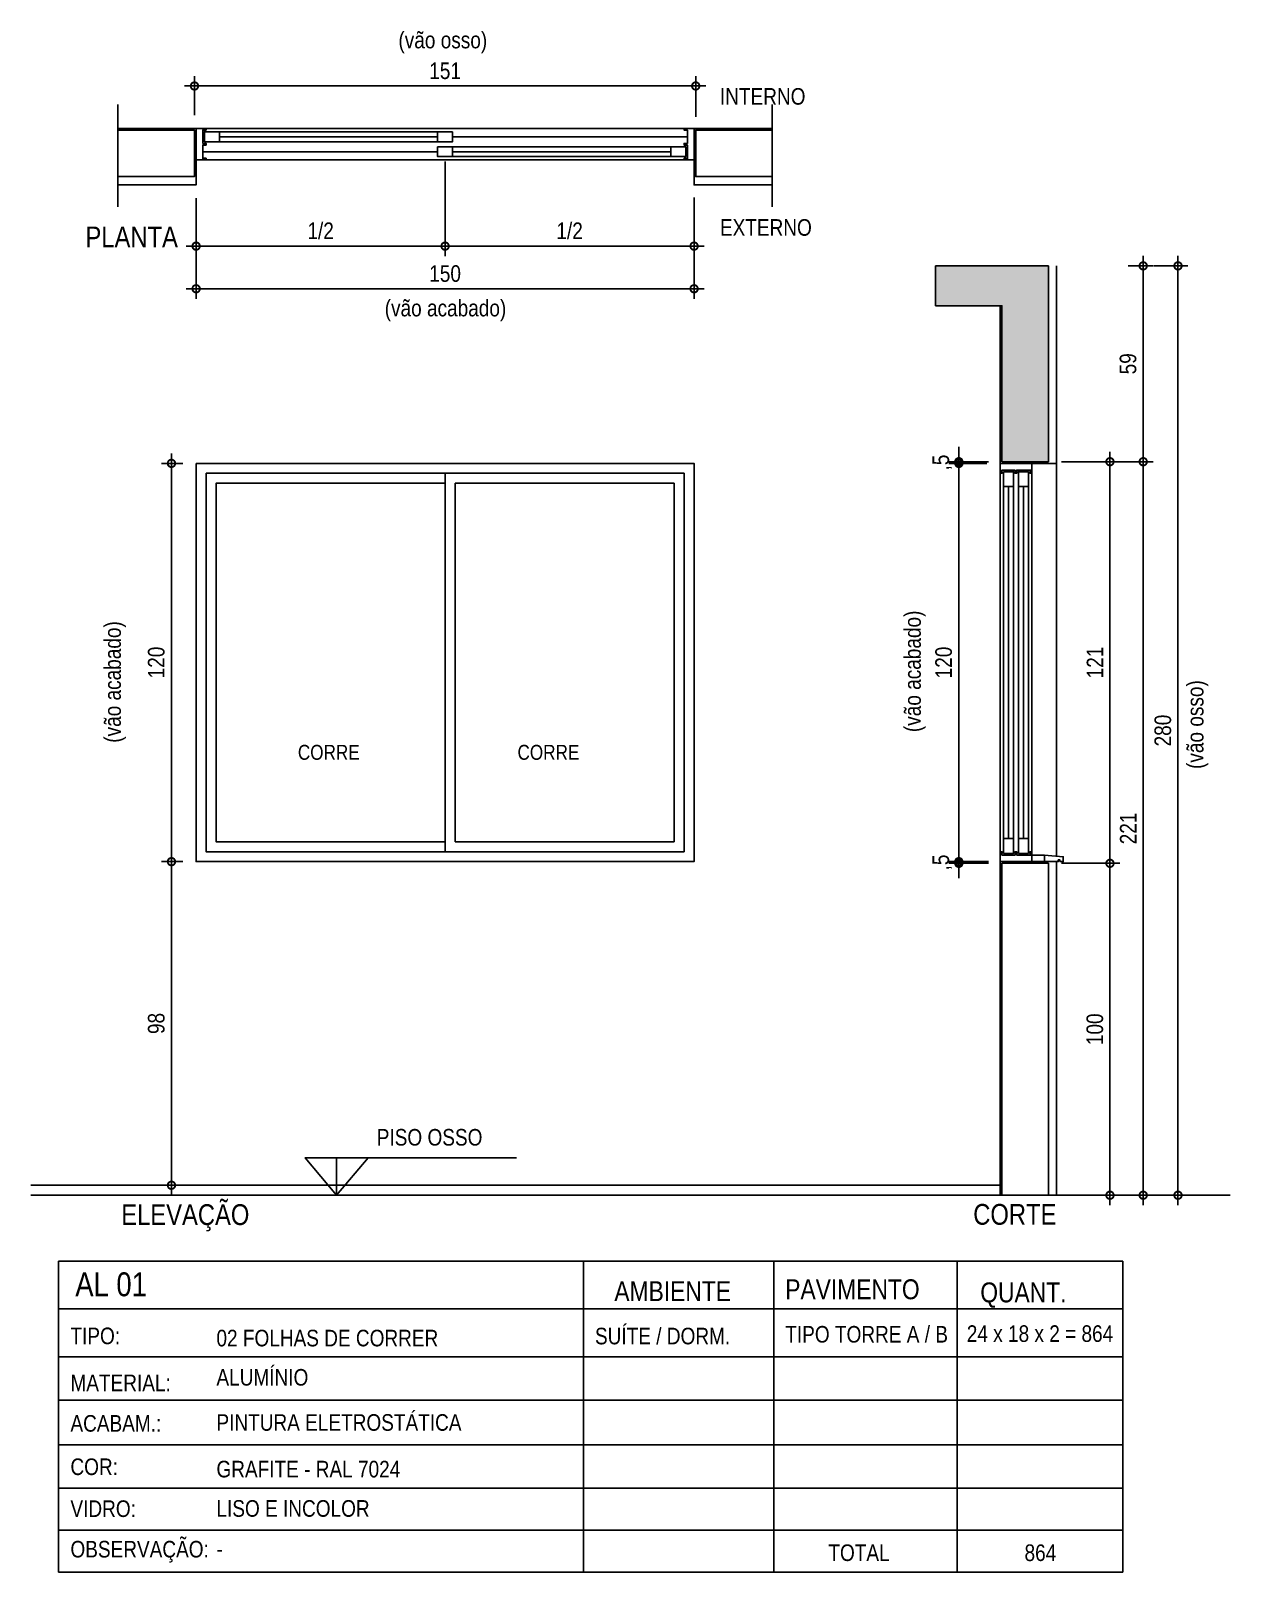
# Model space of a CAD drawing. Header units: metres. Extents: x -0.2 to 51.6, y -20.8 to 5.5.
# Drawn here: x 0 to 3.613, y 0.379 to 5.023 of the extents above; entities that cross this region are included whole.
import ezdxf

# ---------------------------------------------------------------- set-up
doc = ezdxf.new("R2010")
doc.units = ezdxf.units.M
doc.set_wipeout_variables(frame=1)
for name, color, linetype in [('ARQ-ALV ACAB', 4, 'Continuous'), ('ARQ-ALV OSSO', 5, 'Continuous'), ('ARQ-AUX', 7, 'Continuous'), ('ARQ-AUX1', 1, 'Continuous'), ('ARQ-AUX1 @ 1', 1, 'Continuous'), ('ARQ-AUX2', 2, 'Continuous'), ('ARQ-CAX', 1, 'Continuous'), ('ARQ-DIM', 2, 'Continuous'), ('ARQ-ENCH', 1, 'Continuous'), ('ARQ-TXT', 2, 'Continuous'), ('ES-CORTE', 2, 'Continuous')]:
    doc.layers.add(name, color=color, linetype=linetype)
doc.styles.add('Adesa', font='ARIALN.TTF')
doc.dimstyles.new('ADESA 1-0025', dxfattribs={"dimtxt": 0.05, "dimasz": 0.045, "dimexe": 0.03, "dimexo": 0.04, "dimgap": 0.02, "dimtad": 1, "dimtoh": 1, "dimdec": 0, "dimlfac": 100, "dimzin": 4, "dimtxsty": 'Adesa', "dimblk": 'DOTSMALL', "dimcen": 1, "dimdle": 0.03, "dimclrd": 1, "dimclre": 1, "dimclrt": 256, "dimazin": 1, "dimtm": 1e-09, "dimtfac": 1, "dimtdec": 0, "dimtix": 1, "dimtmove": 2, "dimatfit": 0, "dimldrblk": 'DOTSMALL', "dimfxl": 0.8, "dimtvp": 2, "dimtolj": 1, "dimtzin": 0, "dimarcsym": 0})

# ---------------------------------------------------------------- blocks, each defined once
blk = doc.blocks.new('_DotSmall')
at = {"color": 0, "linetype": 'ByBlock', "const_width": 0.5}
blk.add_lwpolyline([(-0.0625, 0, 1), (0.0625, 0, 1)], format="xyb", close=True, dxfattribs=at)
blk = doc.blocks.new('*D14')
at = {"layer": 'ARQ-DIM', "color": 1, "lineweight": -2, "transparency": 16777216}
for p, q in [((0.4979, 4.5188), (0.4979, 4.2158)), ((1.9979, 4.5188), (1.9979, 4.2158)), ((0.4679, 4.2458), (2.0279, 4.2458))]:
    blk.add_line(p, q, dxfattribs=at)
at = {"layer": 'Defpoints', "color": 0, "transparency": 16777216}
for p in [(0.4979, 4.5588), (1.9979, 4.5588), (1.9979, 4.2458)]:
    blk.add_point(p, dxfattribs=at)
at = {"layer": 'ARQ-DIM', "color": 1, "lineweight": -2, "transparency": 16777216, "xscale": 0.045, "yscale": 0.045, "zscale": 0.045, "rotation": 180}
blk.add_blockref('_DotSmall', (0.4979, 4.2458), dxfattribs=at)
at = {"layer": 'ARQ-DIM', "color": 1, "lineweight": -2, "transparency": 16777216, "xscale": 0.045, "yscale": 0.045, "zscale": 0.045}
blk.add_blockref('_DotSmall', (1.9979, 4.2458), dxfattribs=at)
at = {"layer": 'ARQ-DIM', "transparency": 16777216, "insert": (1.2479, 4.2913), "char_height": 0.05, "attachment_point": 5, "style": 'Adesa'}
blk.add_mtext('\\A1;150', dxfattribs=at)
blk = doc.blocks.new('*D6')
at = {"layer": 'ARQ-DIM', "color": 1, "lineweight": -2, "transparency": 16777216}
for p, q in [((0.4579, 3.7197), (0.3936, 3.7197)), ((0.4236, 3.7497), (0.4236, 2.4897)), ((0.4579, 2.5197), (0.3936, 2.5197))]:
    blk.add_line(p, q, dxfattribs=at)
at = {"layer": 'Defpoints', "color": 0, "transparency": 16777216}
for p in [(0.4979, 3.7197), (0.4236, 2.5197), (0.4979, 2.5197)]:
    blk.add_point(p, dxfattribs=at)
at = {"layer": 'ARQ-DIM', "color": 1, "lineweight": -2, "transparency": 16777216, "xscale": 0.045, "yscale": 0.045, "zscale": 0.045}
for p, rotation in [((0.4236, 3.7197), 90), ((0.4236, 2.5197), 270)]:
    blk.add_blockref('_DotSmall', p, dxfattribs=dict(at, rotation=rotation))
at = {"layer": 'ARQ-DIM', "transparency": 16777216, "insert": (0.378, 3.1197), "char_height": 0.05, "attachment_point": 5, "rotation": 90, "style": 'Adesa'}
blk.add_mtext('\\A1;120', dxfattribs=at)
blk = doc.blocks.new('*D15')
at = {"layer": 'ARQ-DIM', "color": 1, "lineweight": -2, "transparency": 16777216}
for p, q in [((0.4929, 4.7688), (0.4929, 4.8867)), ((2.0029, 4.7638), (2.0029, 4.8867)), ((0.4629, 4.8567), (2.0329, 4.8567))]:
    blk.add_line(p, q, dxfattribs=at)
at = {"layer": 'Defpoints', "color": 0, "transparency": 16777216}
for p in [(2.0029, 4.8567), (0.4929, 4.7288), (2.0029, 4.7238)]:
    blk.add_point(p, dxfattribs=at)
at = {"layer": 'ARQ-DIM', "color": 1, "lineweight": -2, "transparency": 16777216, "xscale": 0.045, "yscale": 0.045, "zscale": 0.045, "rotation": 180}
blk.add_blockref('_DotSmall', (0.4929, 4.8567), dxfattribs=at)
at = {"layer": 'ARQ-DIM', "color": 1, "lineweight": -2, "transparency": 16777216, "xscale": 0.045, "yscale": 0.045, "zscale": 0.045}
blk.add_blockref('_DotSmall', (2.0029, 4.8567), dxfattribs=at)
at = {"layer": 'ARQ-DIM', "transparency": 16777216, "insert": (1.2479, 4.9023), "char_height": 0.05, "attachment_point": 5, "style": 'Adesa'}
blk.add_mtext('\\A1;151', dxfattribs=at)
blk = doc.blocks.new('*D7')
at = {"layer": 'ARQ-DIM', "color": 1, "lineweight": -2, "transparency": 16777216}
for p, q in [((1.2479, 4.6288), (1.2479, 4.3442)), ((0.4979, 4.4938), (0.4979, 4.3442)), ((0.4679, 4.3742), (1.2779, 4.3742))]:
    blk.add_line(p, q, dxfattribs=at)
at = {"layer": 'Defpoints', "color": 0, "transparency": 16777216}
for p in [(1.2479, 4.6688), (0.4979, 4.5338), (1.2479, 4.3742)]:
    blk.add_point(p, dxfattribs=at)
at = {"layer": 'ARQ-DIM', "color": 1, "lineweight": -2, "transparency": 16777216, "xscale": 0.045, "yscale": 0.045, "zscale": 0.045, "rotation": 180}
blk.add_blockref('_DotSmall', (0.4979, 4.3742), dxfattribs=at)
at = {"layer": 'ARQ-DIM', "color": 1, "lineweight": -2, "transparency": 16777216, "xscale": 0.045, "yscale": 0.045, "zscale": 0.045}
blk.add_blockref('_DotSmall', (1.2479, 4.3742), dxfattribs=at)
at = {"layer": 'ARQ-DIM', "transparency": 16777216, "insert": (0.8729, 4.4201), "char_height": 0.05, "attachment_point": 5, "style": 'Adesa'}
blk.add_mtext('\\A1;1/2', dxfattribs=at)
blk = doc.blocks.new('*D8')
at = {"layer": 'ARQ-DIM', "color": 1, "lineweight": -2, "transparency": 16777216}
for p, q in [((1.2479, 4.6288), (1.2479, 4.3442)), ((1.9979, 4.5212), (1.9979, 4.3442)), ((1.2179, 4.3742), (2.0279, 4.3742))]:
    blk.add_line(p, q, dxfattribs=at)
at = {"layer": 'Defpoints', "color": 0, "transparency": 16777216}
for p in [(1.2479, 4.6688), (1.9979, 4.5612), (1.9979, 4.3742)]:
    blk.add_point(p, dxfattribs=at)
at = {"layer": 'ARQ-DIM', "color": 1, "lineweight": -2, "transparency": 16777216, "xscale": 0.045, "yscale": 0.045, "zscale": 0.045, "rotation": 180}
blk.add_blockref('_DotSmall', (1.2479, 4.3742), dxfattribs=at)
at = {"layer": 'ARQ-DIM', "color": 1, "lineweight": -2, "transparency": 16777216, "xscale": 0.045, "yscale": 0.045, "zscale": 0.045}
blk.add_blockref('_DotSmall', (1.9979, 4.3742), dxfattribs=at)
at = {"layer": 'ARQ-DIM', "transparency": 16777216, "insert": (1.6229, 4.4201), "char_height": 0.05, "attachment_point": 5, "style": 'Adesa'}
blk.add_mtext('\\A1;1/2', dxfattribs=at)
blk = doc.blocks.new('*D9')
at = {"layer": 'ARQ-DIM', "color": 1, "lineweight": -2, "transparency": 16777216}
for p, q in [((0.4579, 2.5197), (0.3936, 2.5197)), ((0.4236, 2.5497), (0.4236, 1.5147)), ((0.5595, 1.5447), (0.3936, 1.5447))]:
    blk.add_line(p, q, dxfattribs=at)
at = {"layer": 'Defpoints', "color": 0, "transparency": 16777216}
for p in [(0.4979, 2.5197), (0.4236, 1.5447), (0.5995, 1.5447)]:
    blk.add_point(p, dxfattribs=at)
at = {"layer": 'ARQ-DIM', "color": 1, "lineweight": -2, "transparency": 16777216, "xscale": 0.045, "yscale": 0.045, "zscale": 0.045}
for p, rotation in [((0.4236, 2.5197), 90), ((0.4236, 1.5447), 270)]:
    blk.add_blockref('_DotSmall', p, dxfattribs=dict(at, rotation=rotation))
at = {"layer": 'ARQ-DIM', "transparency": 16777216, "insert": (0.378, 2.0322), "char_height": 0.05, "attachment_point": 5, "rotation": 90, "style": 'Adesa'}
blk.add_mtext('\\A1;98', dxfattribs=at)
blk = doc.blocks.new('*D10')
at = {"layer": 'ARQ-DIM', "color": 1, "lineweight": -2, "transparency": 16777216}
for p, q in [((3.1051, 2.5147), (3.2807, 2.5147)), ((3.2507, 2.5447), (3.2507, 1.4847)), ((3.1051, 1.5147), (3.2807, 1.5147))]:
    blk.add_line(p, q, dxfattribs=at)
at = {"layer": 'Defpoints', "color": 0, "transparency": 16777216}
for p in [(3.0651, 2.5147), (3.0651, 1.5147), (3.2507, 1.5147)]:
    blk.add_point(p, dxfattribs=at)
at = {"layer": 'ARQ-DIM', "color": 1, "lineweight": -2, "transparency": 16777216, "xscale": 0.045, "yscale": 0.045, "zscale": 0.045}
for p, rotation in [((3.2507, 2.5147), 90), ((3.2507, 1.5147), 270)]:
    blk.add_blockref('_DotSmall', p, dxfattribs=dict(at, rotation=rotation))
at = {"layer": 'ARQ-DIM', "transparency": 16777216, "insert": (3.2052, 2.0147), "char_height": 0.05, "attachment_point": 5, "rotation": 90, "style": 'Adesa'}
blk.add_mtext('\\A1;100', dxfattribs=at)
blk = doc.blocks.new('*D11')
at = {"layer": 'ARQ-DIM', "color": 1, "lineweight": -2, "transparency": 16777216}
for p, q in [((3.1051, 3.7247), (3.2807, 3.7247)), ((3.2507, 3.7547), (3.2507, 2.4847)), ((3.1051, 2.5147), (3.2807, 2.5147))]:
    blk.add_line(p, q, dxfattribs=at)
at = {"layer": 'Defpoints', "color": 0, "transparency": 16777216}
for p in [(3.0651, 3.7247), (3.0651, 2.5147), (3.2507, 2.5147)]:
    blk.add_point(p, dxfattribs=at)
at = {"layer": 'ARQ-DIM', "color": 1, "lineweight": -2, "transparency": 16777216, "xscale": 0.045, "yscale": 0.045, "zscale": 0.045}
for p, rotation in [((3.2507, 3.7247), 90), ((3.2507, 2.5147), 270)]:
    blk.add_blockref('_DotSmall', p, dxfattribs=dict(at, rotation=rotation))
at = {"layer": 'ARQ-DIM', "transparency": 16777216, "insert": (3.2056, 3.1197), "char_height": 0.05, "attachment_point": 5, "rotation": 90, "style": 'Adesa'}
blk.add_mtext('\\A1;121', dxfattribs=at)
blk = doc.blocks.new('*D12')
at = {"layer": 'ARQ-DIM', "color": 1, "lineweight": -2, "transparency": 16777216}
for p, q in [((3.3508, 4.3447), (3.3508, 3.6947)), ((3.3051, 4.3147), (3.3808, 4.3147)), ((3.1051, 3.7247), (3.3808, 3.7247))]:
    blk.add_line(p, q, dxfattribs=at)
at = {"layer": 'Defpoints', "color": 0, "transparency": 16777216}
for p in [(3.2651, 4.3147), (3.0651, 3.7247), (3.3508, 3.7247)]:
    blk.add_point(p, dxfattribs=at)
at = {"layer": 'ARQ-DIM', "color": 1, "lineweight": -2, "transparency": 16777216, "xscale": 0.045, "yscale": 0.045, "zscale": 0.045}
for p, rotation in [((3.3508, 4.3147), 90), ((3.3508, 3.7247), 270)]:
    blk.add_blockref('_DotSmall', p, dxfattribs=dict(at, rotation=rotation))
at = {"layer": 'ARQ-DIM', "transparency": 16777216, "insert": (3.3053, 4.0197), "char_height": 0.05, "attachment_point": 5, "rotation": 90, "style": 'Adesa'}
blk.add_mtext('\\A1;59', dxfattribs=at)
blk = doc.blocks.new('*D13')
at = {"layer": 'ARQ-DIM', "color": 1, "lineweight": -2, "transparency": 16777216}
for p, q in [((3.2329, 3.7247), (3.3808, 3.7247)), ((3.3508, 3.7547), (3.3508, 1.4847)), ((3.2329, 1.5147), (3.3808, 1.5147))]:
    blk.add_line(p, q, dxfattribs=at)
at = {"layer": 'Defpoints', "color": 0, "transparency": 16777216}
for p in [(3.1929, 3.7247), (3.1929, 1.5147), (3.3508, 1.5147)]:
    blk.add_point(p, dxfattribs=at)
at = {"layer": 'ARQ-DIM', "color": 1, "lineweight": -2, "transparency": 16777216, "xscale": 0.045, "yscale": 0.045, "zscale": 0.045}
for p, rotation in [((3.3508, 3.7247), 90), ((3.3508, 1.5147), 270)]:
    blk.add_blockref('_DotSmall', p, dxfattribs=dict(at, rotation=rotation))
at = {"layer": 'ARQ-DIM', "transparency": 16777216, "insert": (3.3057, 2.6197), "char_height": 0.05, "attachment_point": 5, "rotation": 90, "style": 'Adesa'}
blk.add_mtext('\\A1;221', dxfattribs=at)
blk = doc.blocks.new('*D5')
at = {"layer": 'ARQ-DIM', "color": 1, "lineweight": -2, "transparency": 16777216}
for p, q in [((3.4556, 4.3447), (3.4556, 1.4847)), ((3.3829, 4.3147), (3.4856, 4.3147)), ((3.3468, 1.5147), (3.4856, 1.5147))]:
    blk.add_line(p, q, dxfattribs=at)
at = {"layer": 'Defpoints', "color": 0, "transparency": 16777216}
for p in [(3.3429, 4.3147), (3.3068, 1.5147), (3.4556, 1.5147)]:
    blk.add_point(p, dxfattribs=at)
at = {"layer": 'ARQ-DIM', "color": 1, "lineweight": -2, "transparency": 16777216, "xscale": 0.045, "yscale": 0.045, "zscale": 0.045}
for p, rotation in [((3.4556, 4.3147), 90), ((3.4556, 1.5147), 270)]:
    blk.add_blockref('_DotSmall', p, dxfattribs=dict(at, rotation=rotation))
at = {"layer": 'ARQ-DIM', "transparency": 16777216, "insert": (3.4101, 2.9147), "char_height": 0.05, "attachment_point": 5, "rotation": 90, "style": 'Adesa'}
blk.add_mtext('\\A1;280', dxfattribs=at)
blk = doc.blocks.new('*U18')
at = {"color": 0, "linetype": 'ByBlock', "ltscale": 0.5}
for points in [[(0.02, -0.045), (0.03, -0.045), (0.03, -0.05), (0.02, -0.05), (0.02, -0.09), (0.03, -0.09), (0.03, -0.095), (0.02, -0.095), (0.02, -0.09), (0.03, -0.09), (0.03, -0.095), (0, -0.095), (0, 0), (0.03, 0), (0.03, -0.005), (0.02, -0.005), (0.02, -0.045)], [(1.48, -0.045), (1.47, -0.045), (1.47, -0.05), (1.48, -0.05), (1.48, -0.09), (1.47, -0.09), (1.47, -0.095), (1.48, -0.095), (1.48, -0.09), (1.47, -0.09), (1.47, -0.095), (1.5, -0.095), (1.5, 0), (1.47, 0), (1.47, -0.005), (1.48, -0.005), (1.48, -0.045)], [(0.025, -0.01), (0.07, -0.01), (0.07, -0.04), (0.025, -0.04)], [(0.7725, -0.01), (0.7275, -0.01), (0.7275, -0.04), (0.7725, -0.04)], [(0.7275, -0.055), (0.7725, -0.055), (0.7725, -0.085), (0.7275, -0.085)], [(1.475, -0.055), (1.43, -0.055), (1.43, -0.085), (1.475, -0.085)]]:
    blk.add_lwpolyline(points, close=True, dxfattribs=at)
at = {"color": 8, "linetype": 'ByBlock', "ltscale": 0.5}
for points in [[(1.47, 0), (0.03, 0)], [(0.7725, -0.025), (1.48, -0.025)], [(0.7275, -0.07), (0.02, -0.07)], [(1.47, -0.095), (0.03, -0.095)]]:
    blk.add_lwpolyline(points, dxfattribs=at)
at = {"color": 7, "linetype": 'ByBlock', "ltscale": 0.5}
for points in [[(0.7725, -0.01), (0.7725, -0.04), (0.025, -0.04), (0.025, -0.01)], [(0.7275, -0.055), (0.7275, -0.085), (1.475, -0.085), (1.475, -0.055)]]:
    blk.add_lwpolyline(points, close=True, dxfattribs=at)
for points in [[(0.07, -0.025), (0.7275, -0.025)], [(0.7725, -0.07), (1.43, -0.07)]]:
    blk.add_lwpolyline(points, dxfattribs=at)
blk = doc.blocks.new('*U19')
at = {"color": 0, "linetype": 'ByBlock', "ltscale": 0.5}
for points in [[(-0.045, 1.18), (-0.045, 1.17), (-0.05, 1.17), (-0.05, 1.18), (-0.09, 1.18), (-0.09, 1.17), (-0.095, 1.17), (-0.095, 1.18), (-0.09, 1.18), (-0.09, 1.17), (-0.095, 1.17), (-0.095, 1.2), (0, 1.2), (0, 1.17), (-0.005, 1.17), (-0.005, 1.18), (-0.045, 1.18)], [(-0.055, 1.175), (-0.055, 1.13), (-0.085, 1.13), (-0.085, 1.175)], [(-0.01, 1.175), (-0.01, 1.13), (-0.04, 1.13), (-0.04, 1.175)], [(-0.055, 0.025), (-0.055, 0.07), (-0.085, 0.07), (-0.085, 0.025)], [(-0.01, 0.025), (-0.01, 0.07), (-0.04, 0.07), (-0.04, 0.025)], [(-0.045, 0.02), (-0.045, 0.03), (-0.05, 0.03), (-0.05, 0.02), (-0.09, 0.02), (-0.09, 0.03), (-0.095, 0.03), (-0.095, 0.02), (-0.09, 0.02), (-0.09, 0.03), (-0.095, 0.03), (-0.095, 0), (0, 0), (0, 0.03), (-0.005, 0.03), (-0.005, 0.02), (-0.045, 0.02)]]:
    blk.add_lwpolyline(points, close=True, dxfattribs=at)
at = {"color": 8, "linetype": 'ByBlock', "ltscale": 0.5}
for points in [[(-0.095, 1.17), (-0.095, 0.03)], [(0, 1.17), (0, 0.03)]]:
    blk.add_lwpolyline(points, dxfattribs=at)
at = {"color": 7, "linetype": 'ByBlock', "ltscale": 0.5}
for points in [[(-0.055, 0.025), (-0.085, 0.025), (-0.085, 1.175), (-0.055, 1.175)], [(-0.01, 1.175), (-0.04, 1.175), (-0.04, 0.025), (-0.01, 0.025)]]:
    blk.add_lwpolyline(points, close=True, dxfattribs=at)
for points in [[(-0.07, 0.07), (-0.07, 1.13)], [(-0.025, 0.07), (-0.025, 1.13)]]:
    blk.add_lwpolyline(points, dxfattribs=at)
blk = doc.blocks.new('*D50')
at = {"layer": 'ARQ-DIM', "color": 1, "lineweight": -2, "transparency": 16777216}
for p, q in [((2.8794, 3.7197), (2.7655, 3.7197)), ((2.7955, 3.7497), (2.7955, 2.4897)), ((2.8794, 2.5197), (2.7655, 2.5197))]:
    blk.add_line(p, q, dxfattribs=at)
at = {"layer": 'Defpoints', "color": 0, "transparency": 16777216}
for p in [(2.9194, 3.7197), (2.7955, 2.5197), (2.9194, 2.5197)]:
    blk.add_point(p, dxfattribs=at)
at = {"layer": 'ARQ-DIM', "color": 1, "lineweight": -2, "transparency": 16777216, "xscale": 0.045, "yscale": 0.045, "zscale": 0.045}
for p, rotation in [((2.7955, 3.7197), 90), ((2.7955, 2.5197), 270)]:
    blk.add_blockref('_DotSmall', p, dxfattribs=dict(at, rotation=rotation))
at = {"layer": 'ARQ-DIM', "transparency": 16777216, "insert": (2.7499, 3.1197), "char_height": 0.05, "attachment_point": 5, "rotation": 90, "style": 'Adesa'}
blk.add_mtext('\\A1;120', dxfattribs=at)
blk = doc.blocks.new('*D51')
at = {"layer": 'ARQ-DIM', "color": 1, "lineweight": -2, "transparency": 16777216}
for p, q in [((2.7955, 3.7247), (2.7955, 3.7697)), ((2.8844, 3.7247), (2.7655, 3.7247)), ((2.8794, 3.7197), (2.7655, 3.7197)), ((2.7955, 3.7247), (2.7955, 3.7197)), ((2.7955, 3.7197), (2.7955, 3.6747))]:
    blk.add_line(p, q, dxfattribs=at)
at = {"layer": 'Defpoints', "color": 0, "transparency": 16777216}
for p in [(2.7955, 3.7197), (2.9194, 3.7197), (2.9244, 3.7247)]:
    blk.add_point(p, dxfattribs=at)
at = {"layer": 'ARQ-DIM', "color": 1, "lineweight": -2, "transparency": 16777216, "xscale": 0.045, "yscale": 0.045, "zscale": 0.045}
for p, rotation in [((2.7955, 3.7247), 270), ((2.7955, 3.7197), 90)]:
    blk.add_blockref('_DotSmall', p, dxfattribs=dict(at, rotation=rotation))
at = {"layer": 'ARQ-DIM', "transparency": 16777216, "insert": (2.7455, 3.7222), "char_height": 0.05, "attachment_point": 5, "rotation": 90, "style": 'Adesa'}
blk.add_mtext('\\A1;,5', dxfattribs=at)
blk = doc.blocks.new('*D52')
at = {"layer": 'ARQ-DIM', "color": 1, "lineweight": -2, "transparency": 16777216}
for p, q in [((2.7955, 2.5197), (2.7955, 2.5647)), ((2.8844, 2.5197), (2.7655, 2.5197)), ((2.8844, 2.5147), (2.7655, 2.5147)), ((2.7955, 2.5147), (2.7955, 2.5197)), ((2.7955, 2.5147), (2.7955, 2.4697))]:
    blk.add_line(p, q, dxfattribs=at)
at = {"layer": 'Defpoints', "color": 0, "transparency": 16777216}
for p in [(2.7955, 2.5197), (2.9244, 2.5197), (2.9244, 2.5147)]:
    blk.add_point(p, dxfattribs=at)
at = {"layer": 'ARQ-DIM', "color": 1, "lineweight": -2, "transparency": 16777216, "xscale": 0.045, "yscale": 0.045, "zscale": 0.045}
for p, rotation in [((2.7955, 2.5197), 270), ((2.7955, 2.5147), 90)]:
    blk.add_blockref('_DotSmall', p, dxfattribs=dict(at, rotation=rotation))
at = {"layer": 'ARQ-DIM', "transparency": 16777216, "insert": (2.7455, 2.5172), "char_height": 0.05, "attachment_point": 5, "rotation": 90, "style": 'Adesa'}
blk.add_mtext('\\A1;,5', dxfattribs=at)
blk = doc.blocks.new('ALUMINIO')
h = blk.add_hatch(color=8)
h.dxf.hatch_style = 1
h.paths.add_polyline_path([(3.0651, 4.3147), (2.7251, 4.3147), (2.7251, 4.1947), (2.9251, 4.1947), (2.9251, 3.7247), (3.0651, 3.7247)])
h = blk.add_hatch()
h.set_pattern_fill('ANGLE', color=8)
h.set_pattern_definition([(0, (0, 0), (0, 6.985), [5.08, -1.905]), (90, (0, 0), (-6.985, 4e-16), [5.08, -1.905])])
h.paths.add_polyline_path([(3.0651, 2.5147), (2.9251, 2.5147), (2.9251, 1.5147), (3.0651, 1.5147)])
at = {"layer": 'ARQ-AUX1'}
h = blk.add_hatch(color=254, dxfattribs=at)
h.paths.add_polyline_path([(1.0349, 2.7778), (1.0782, 2.8528), (1.0349, 2.9278)])
h.paths.add_polyline_path([(1.4472, 2.9278), (1.4039, 2.8528), (1.4472, 2.7778)])
h = blk.add_hatch(color=256, dxfattribs=at)
h.paths.add_polyline_path([(1.0349, 2.7778), (1.0782, 2.8528), (1.0349, 2.9278)])
h.paths.add_polyline_path([(1.4472, 2.9278), (1.4039, 2.8528), (1.4472, 2.7778)])
at = {"color": 8}
blk.add_line((2.7251, 4.3147), (2.7251, 4.1947), dxfattribs=at)
at = {"layer": 'ARQ-ALV ACAB', "ltscale": 0.05}
blk.add_line((0, 1.5447), (2.9201, 1.5447), dxfattribs=at)
for points in [[(0.2632, 4.5588), (0.4979, 4.5588), (0.4979, 4.7288), (0.2622, 4.7288)], [(2.2325, 4.5588), (1.9979, 4.5588), (1.9979, 4.7288), (2.2325, 4.7288)]]:
    blk.add_lwpolyline(points, dxfattribs=at)
at = {"layer": 'ARQ-ALV ACAB'}
for points in [[(3.0901, 4.3147), (3.0901, 3.7197), (2.9201, 3.7197), (2.9201, 4.1947)], [(3.0901, 1.5147), (3.0901, 2.5197), (2.9201, 2.5197), (2.9201, 1.5147)]]:
    blk.add_lwpolyline(points, dxfattribs=at)
at = {"layer": 'ARQ-ALV OSSO', "ltscale": 0.05}
for points in [[(0.2632, 4.5838), (0.4929, 4.5838), (0.4929, 4.7238), (0.2632, 4.7238)], [(2.2325, 4.5838), (2.0029, 4.5838), (2.0029, 4.7238), (2.2325, 4.7238)]]:
    blk.add_lwpolyline(points, dxfattribs=at)
at = {"layer": 'ARQ-AUX'}
blk.add_lwpolyline([(3.0901, 2.5365), (3.0901, 3.7197)], dxfattribs=at)
at = {"layer": 'ARQ-AUX1'}
for points in [[(3.0531, 2.5197), (3.0151, 2.5197), (3.0151, 2.5397), (3.0531, 2.5397)], [(3.1001, 2.5197), (3.1101, 2.5197), (3.1101, 2.5347), (3.0531, 2.5397), (3.0531, 2.5197), (3.0951, 2.5197), (3.0951, 2.5247), (3.1001, 2.5247)]]:
    blk.add_lwpolyline(points, close=True, dxfattribs=at)
at = {"layer": 'ARQ-AUX2'}
for points in [[(2.7251, 4.1947), (2.9251, 4.1947), (2.9251, 3.7247), (3.0651, 3.7247), (3.0651, 4.3147), (2.7251, 4.3147)], [(3.0651, 1.5147), (3.0651, 2.5147), (2.9251, 2.5147), (2.9251, 1.5147)]]:
    blk.add_lwpolyline(points, dxfattribs=at)
at = {"layer": 'ARQ-CAX'}
for points in [[(1.2479, 3.6897), (1.2479, 2.5497)], [(1.2779, 3.6597), (1.2779, 2.5797)]]:
    blk.add_lwpolyline(points, dxfattribs=at)
at = {"layer": 'ARQ-DIM'}
blk.add_lwpolyline([(1.4625, 1.6272), (0.8262, 1.6272), (0.9212, 1.5147), (1.0162, 1.6272), (0.8262, 1.6272), (0.9212, 1.5147), (0.9212, 1.6272)], dxfattribs=at)
at = {"layer": 'ARQ-ENCH', "ltscale": 0.01}
for p, q in [((0.2622, 4.4923), (0.2622, 4.8013)), ((2.2336, 4.4923), (2.2336, 4.8013)), ((3.2895, 1.3159), (0.0834, 1.3159)), ((0.0834, 0.379), (0.0834, 1.3159)), ((1.6648, 0.379), (1.6648, 1.3159)), ((1.6648, 0.379), (1.6648, 1.3159)), ((2.2379, 1.3159), (2.2379, 0.379)), ((2.7903, 1.3159), (2.7903, 0.379)), ((3.2895, 0.379), (3.2895, 1.3159)), ((3.2895, 1.172), (0.0834, 1.172)), ((3.2895, 1.0282), (0.0834, 1.0282)), ((3.2895, 0.8975), (0.0834, 0.8975)), ((3.2895, 0.7624), (0.0834, 0.7624)), ((3.2895, 0.6317), (0.0834, 0.6317)), ((3.2895, 0.5053), (0.0834, 0.5053)), ((3.2895, 0.379), (0.0834, 0.379))]:
    blk.add_line(p, q, dxfattribs=at)
at = {"layer": 'ES-CORTE'}
blk.add_line((0, 1.5147), (3.6128, 1.5147), dxfattribs=at)
at = {"layer": 'ARQ-AUX1 @ 1'}
blk.add_blockref('*U18', (0.4979, 4.7288), dxfattribs=at)
at = {"layer": 'ARQ-CAX', "xscale": -1}
blk.add_blockref('*U19', (2.9201, 2.5197), dxfattribs=at)
at = {"layer": 'ARQ-TXT', "style": 'Adesa'}
for p in [(0.8044, 2.8266), (1.466, 2.8266)]:
    blk.add_text('CORRE', height=0.045, dxfattribs=at).set_placement(p)
at = {"layer": 'ARQ-TXT', "attachment_point": 1, "style": 'Adesa'}
for s, insert, char_height, width in [('(vão osso)', (1.1073, 5.0202), 0.05, 0.551174), ('PLANTA', (0.1646, 4.4332), 0.0625, 0.551174), ('(vão acabado)', (1.066, 4.2126), 0.05, 0.551174), ('PISO OSSO', (1.042, 1.7143), 0.05, 0.88), ('ELEVAÇÃO', (0.2724, 1.4875), 0.0625, 0.551174), ('CORTE', (2.8388, 1.4883), 0.0625, 0.551174)]:
    blk.add_mtext(s, dxfattribs=dict(at, insert=insert, char_height=char_height, width=width))
at = {"layer": 'ARQ-TXT', "ltscale": 0.01, "style": 'Adesa'}
for s, insert, char_height, width, attachment_point in [('INTERNO', (2.0758, 4.8504), 0.05, 0.686828, 1), ('EXTERNO', (2.0758, 4.4555), 0.05, 0.686828, 1), ('AL 01', (0.134, 1.2823), 0.072, 0.605305, 1), ('AMBIENTE', (1.9334, 1.2556), 0.06, 0.467927, 2), ('PAVIMENTO', (2.2726, 1.2309), 0.06, 0.336611, 4), ('QUANT.', (2.9899, 1.2519), 0.06, 0.39922, 2), ('TIPO:', (0.1193, 1.1159), 0.05, 0.166457, 1), ('SUÍTE / DORM.', (1.6994, 1.0901), 0.05, 0.467927, 4), ('TIPO TORRE A / B', (2.2726, 1.0954), 0.05, 0.55993, 4), ('24 x 18 x 2 = 864', (3.0399, 1.0974), 0.05, 0.554344, 5), ('02 FOLHAS DE CORRER', (0.5591, 1.1093), 0.05, 1.067594, 1), ('ALUMÍNIO', (0.5591, 0.9911), 0.05, 1.067594, 1), ('MATERIAL:', (0.1193, 0.9743), 0.05, 0.336303, 1), ('ACABAM.:', (0.1193, 0.8523), 0.05, 0.336303, 1), ('PINTURA ELETROSTÁTICA', (0.5591, 0.855), 0.05, 1.067594, 1), ('COR:', (0.1193, 0.7216), 0.05, 0.336303, 1), ('GRAFITE - RAL 7024', (0.5591, 0.7145), 0.05, 1.067594, 1), ('VIDRO:', (0.1193, 0.5953), 0.05, 0.336303, 1), ('LISO E INCOLOR', (0.5591, 0.596), 0.05, 1.067594, 1), ('OBSERVAÇÃO:', (0.1193, 0.4733), 0.05, 0.336303, 1), ('-', (0.5591, 0.4741), 0.05, 1.067594, 1), ('TOTAL', (2.4947, 0.4626), 0.05, 0.410919, 2), ('864', (3.0411, 0.4626), 0.05, 0.39922, 2)]:
    blk.add_mtext(s, dxfattribs=dict(at, insert=insert, char_height=char_height, width=width, attachment_point=attachment_point))
at = {"layer": 'ARQ-TXT', "ltscale": 0.01, "char_height": 0.05, "width": 0.88, "attachment_point": 1, "rotation": 90, "style": 'Adesa'}
for s, insert in [('{\\fArial Narrow|b0|i0|c0|p34;(vão acabado)}', (2.6309, 2.91)), ('{\\fArial Narrow|b0|i0|c0|p34;(vão acabado)}', (0.2212, 2.878)), ('{\\fArial Narrow|b0|i0|c0|p34;(vão osso)}', (3.4823, 2.799))]:
    blk.add_mtext(s, dxfattribs=dict(at, insert=insert))
at = {"layer": 'ARQ-DIM'}
for base, p1, p2, picture, middle in [((2.0029, 4.8567), (0.4929, 4.7288), (2.0029, 4.7238), '*D15', (1.2479, 4.9023)), ((1.9979, 4.2458), (0.4979, 4.5588), (1.9979, 4.5588), '*D14', (1.2479, 4.2913))]:
    dim = blk.add_linear_dim(base=base, p1=p1, p2=p2, dimstyle='ADESA 1-0025', dxfattribs=at)
    dim.commit()
    dim.dimension.update_dxf_attribs({"geometry": picture, "text_midpoint": middle})
for base, p1, p2, picture, middle in [((1.2479, 4.3742), (0.4979, 4.5338), (1.2479, 4.6688), '*D7', (0.8729, 4.4201)), ((1.9979, 4.3742), (1.2479, 4.6688), (1.9979, 4.5612), '*D8', (1.6229, 4.4201))]:
    dim = blk.add_linear_dim(base=base, p1=p1, p2=p2, text='1/2', dimstyle='ADESA 1-0025', dxfattribs=at)
    dim.commit()
    dim.dimension.update_dxf_attribs({"geometry": picture, "text_midpoint": middle})
for base, p1, p2, picture, middle in [((3.3508, 3.7247), (3.2651, 4.3147), (3.0651, 3.7247), '*D12', (3.3053, 4.0197)), ((3.4556, 1.5147), (3.3429, 4.3147), (3.3068, 1.5147), '*D5', (3.4101, 2.9147)), ((0.4236, 2.5197), (0.4979, 3.7197), (0.4979, 2.5197), '*D6', (0.378, 3.1197)), ((2.7955, 2.5197), (2.9194, 3.7197), (2.9194, 2.5197), '*D50', (2.7499, 3.1197)), ((3.2507, 2.5147), (3.0651, 3.7247), (3.0651, 2.5147), '*D11', (3.2056, 3.1197)), ((3.3508, 1.5147), (3.1929, 3.7247), (3.1929, 1.5147), '*D13', (3.3057, 2.6197)), ((0.423553, 1.544721), (0.497868, 2.519725), (0.599536, 1.544721), '*D9', (0.378024, 2.032223)), ((3.2507, 1.5147), (3.0651, 2.5147), (3.0651, 1.5147), '*D10', (3.2052, 2.0147))]:
    dim = blk.add_linear_dim(base=base, p1=p1, p2=p2, angle=90, dimstyle='ADESA 1-0025', dxfattribs=at)
    dim.commit()
    dim.dimension.update_dxf_attribs({"geometry": picture, "text_midpoint": middle})
for base, p1, p2, picture, middle in [((2.7955, 3.7197), (2.9244, 3.7247), (2.9194, 3.7197), '*D51', (2.7455, 3.7222)), ((2.7955, 2.5197), (2.9244, 2.5147), (2.9244, 2.5197), '*D52', (2.7455, 2.5172))]:
    dim = blk.add_linear_dim(base=base, p1=p1, p2=p2, angle=90, dimstyle='ADESA 1-0025', override={"dimdec": 1}, dxfattribs=at)
    dim.commit()
    dim.dimension.update_dxf_attribs({"geometry": picture, "text_midpoint": middle})
for points in [[(1.0349, 2.7778), (1.0782, 2.8528), (1.0349, 2.9278)], [(1.4472, 2.7778), (1.4039, 2.8528), (1.4472, 2.9278)]]:
    blk.add_wipeout(points).dxf.layer = 'ARQ-AUX1'
at = {"layer": 'ARQ-CAX'}
for points in [[(0.4979, 3.7197), (1.9979, 3.7197), (1.9979, 2.5197), (0.4979, 2.5197)], [(0.5279, 3.6897), (1.9679, 3.6897), (1.9679, 2.5497), (0.5279, 2.5497)]]:
    blk.add_lwpolyline(points, close=True, dxfattribs=at)
for points in [[(1.2479, 2.5797), (0.5579, 2.5797), (0.5579, 3.6597), (1.2479, 3.6597)], [(1.2779, 3.6597), (1.9379, 3.6597), (1.9379, 2.5797), (1.2779, 2.5797)]]:
    blk.add_lwpolyline(points, dxfattribs=at)

msp = doc.modelspace()

# ---------------------------------------------------------------- block references
msp.add_blockref('ALUMINIO', (0, 0))

doc.saveas('drawing.dxf')
